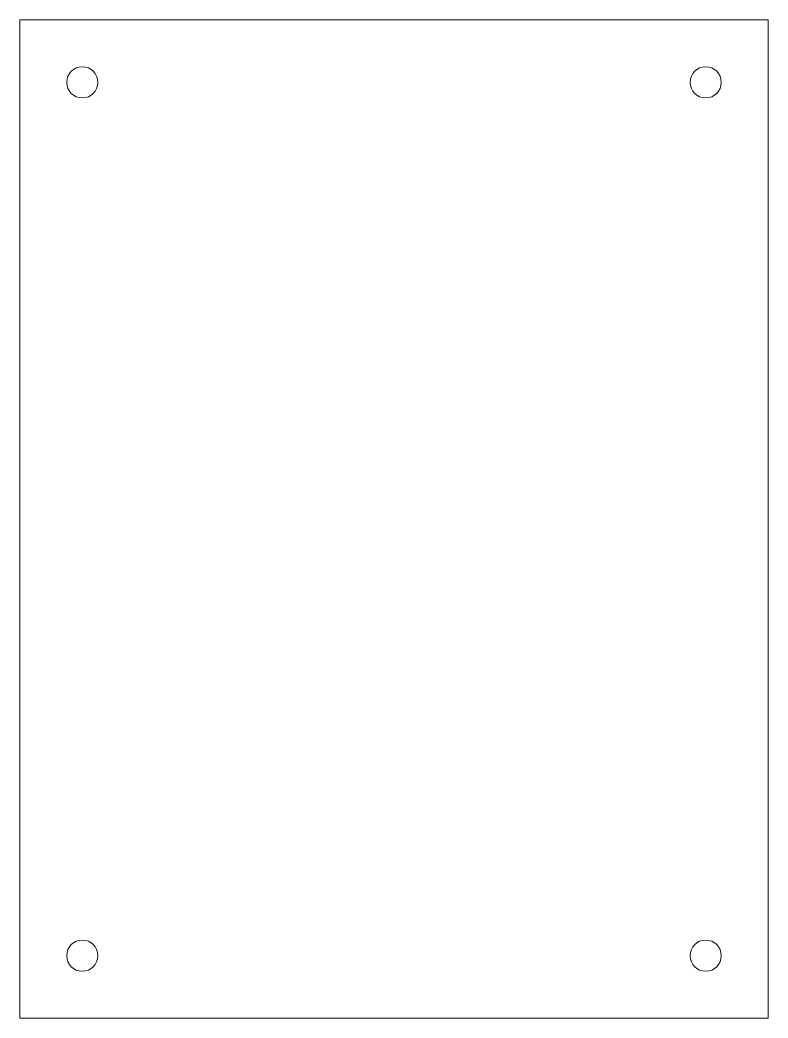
# Model space of a CAD drawing. Header units: inches. Extents: x 14.95 to 20.95, y 14.99 to 22.99.
import ezdxf

# ---------------------------------------------------------------- set-up
doc = ezdxf.new("R2010")
doc.units = ezdxf.units.IN
doc.header["$MEASUREMENT"] = 0

msp = doc.modelspace()

# ---------------------------------------------------------------- linework, layer by layer
at = {"color": 1, "linetype": 'Continuous', "lineweight": 0}
for p, q in [((20.9463, 22.9895), (14.9463, 22.9895)), ((14.9463, 22.9895), (14.9463, 14.9895)), ((20.9463, 14.9895), (20.9463, 22.9895)), ((14.9463, 14.9895), (20.9463, 14.9895))]:
    msp.add_line(p, q, dxfattribs=at)
for centre in [(15.4463, 22.4895), (20.4463, 22.4895), (15.4463, 15.4895), (20.4463, 15.4895)]:
    msp.add_circle(centre, 0.125, dxfattribs=at)

doc.saveas('drawing.dxf')
